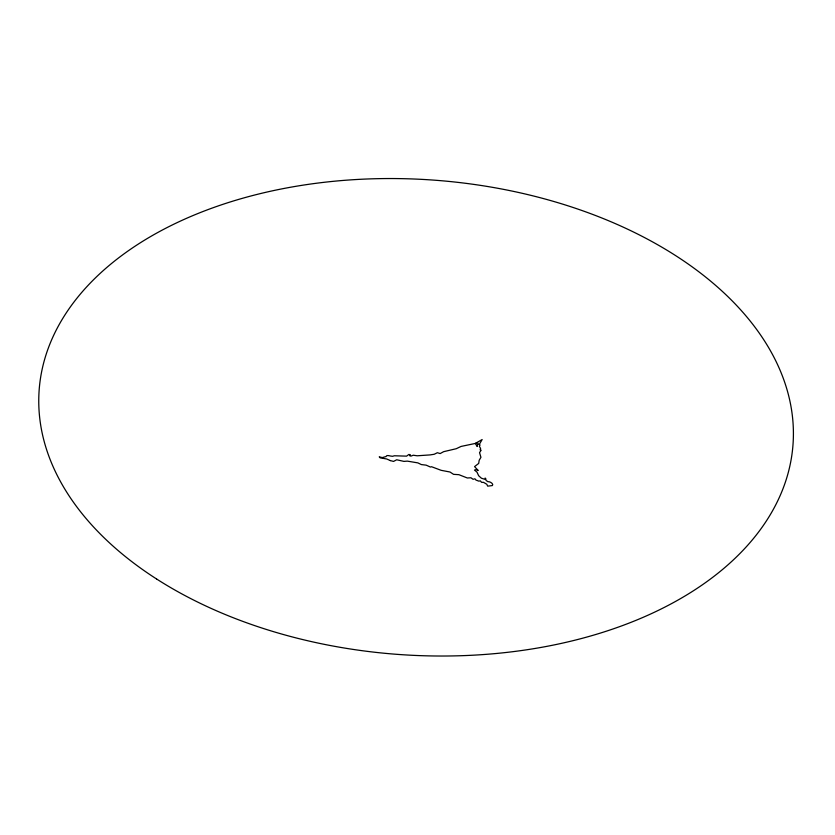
<?xml version="1.0" encoding="UTF-8"?>
<svg xmlns="http://www.w3.org/2000/svg" width="835" height="835" viewBox="0 0 835 835"><rect width="100%" height="100%" fill="white"/><g stroke="black" fill="none" stroke-linecap="round" stroke-linejoin="round"><path stroke-width="1.25" d="M390.383 460.596L393.546 461.421L396.708 459.772L403.931 461.39L407.355 461.129L417.865 462.882L421.362 464.573L426.132 465.147L430.453 467.047L431.538 466.723L441.151 470.324L449.971 472.005L453.572 474.343L458.874 474.677L467.329 477.985L470.94 477.777L473.048 479.29L474.979 478.799L475.96 480.073L478.81 481.127L480.323 480.866L481.607 482.359L483.486 482.338L486.763 484.237L487.692 486.137L492.399 485.563C493.986 483.83 489.717 481.304 487.974 481.691L486.053 480.449L485.667 478.403L485.072 478.079L485.062 479.384L481.388 478.194L478.653 475.72L476.973 472.109L474.468 470.063L476.086 469.625L478.194 470.481L474.562 466.608L478.695 463.425L479.175 460.304L480.939 457.309L479.53 452.633L481.169 450.19L480.167 449.888L480.584 448.405L479.363 446.381L480.031 444.971L479.196 444.575L482.15 439.544L475.303 443.448L461.056 446.433L456.234 448.719L443.615 451.683L440.16 453.572L437.342 452.716L434.2 454.271L430.088 454.908L417.187 455.785L413.241 455.221L410.987 456.108L409.599 455.722L410.444 454.866L408.899 454.428L406.603 456.14L394.277 455.774C392.033 457.653 386.803 453.739 385.979 456.568L382.315 457.57L379.247 456.87L380.175 457.862L386.668 458.968L390.383 460.596M477.276 445.159L477.182 446.506L475.303 443.448L477.536 442.863L478.309 443.896L477.276 445.159M156.573 578.979A377.911 237.818 4.1 0 0 783.053 488.558A377.911 237.818 4.1 0 0 308.626 184.316A377.911 237.818 4.1 0 0 156.573 578.979"/></g></svg>
